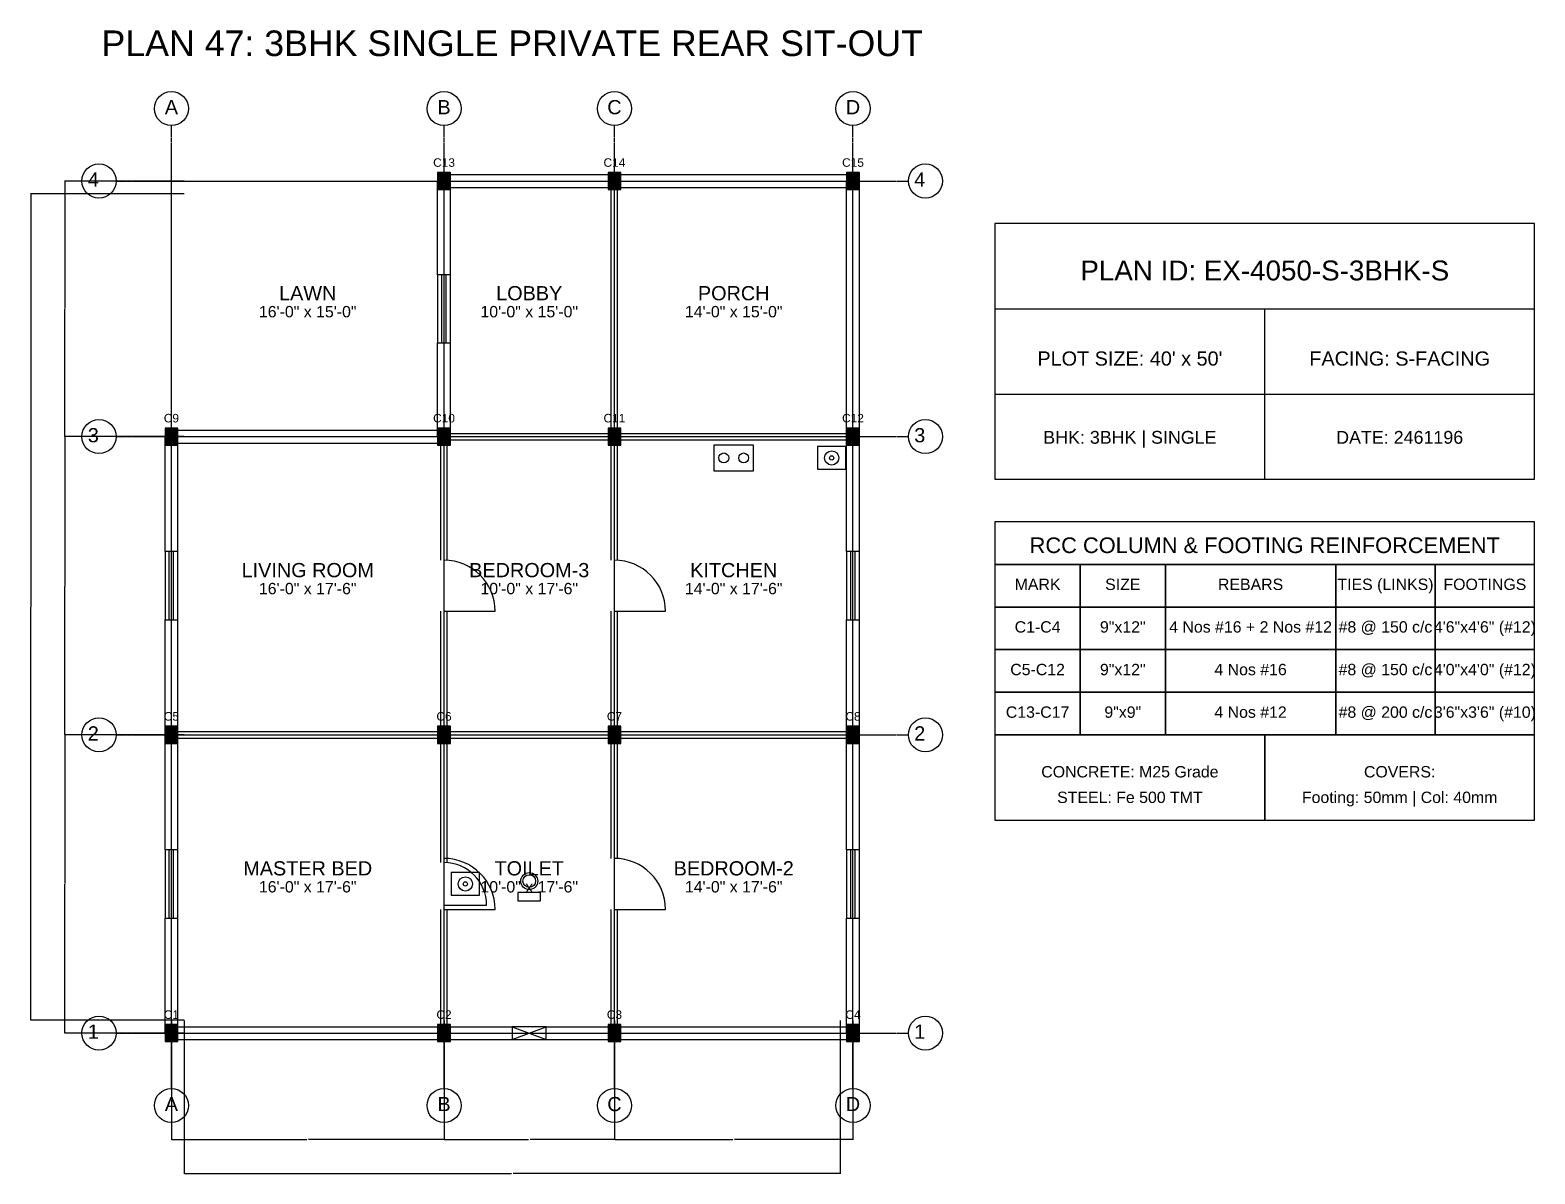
# Model space of a CAD drawing. Header units: inches. Extents: x -134 to 23580, y -99 to 23207.
# Drawn here: x 14900 to 15960, y 9901 to 10706 of the extents above; entities that cross this region are included whole.
import ezdxf
from ezdxf.enums import TextEntityAlignment as Align

# ---------------------------------------------------------------- set-up
doc = ezdxf.new("R2010")
doc.units = ezdxf.units.IN
doc.header["$MEASUREMENT"] = 0
doc.linetypes.add('CENTER', pattern=[2, 1.25, -0.25, 0.25, -0.25])
for name, color, linetype in [('A-COL-HATCH', 251, 'Continuous'), ('A-COLUMN', 1, 'Continuous'), ('A-DIM', 5, 'Continuous'), ('A-DOOR', 30, 'Continuous'), ('A-FIXTURE', 8, 'Continuous'), ('A-TEXT', 2, 'Continuous'), ('A-WALL-EXT', 7, 'Continuous'), ('A-WALL-INT', 9, 'Continuous'), ('A-WINDOW', 4, 'Continuous'), ('S-BEAM-FRAMING', 2, 'Continuous'), ('S-BUBBLE', 4, 'Continuous'), ('S-GRID-CENTER', 8, 'CENTER'), ('S-TABLE', 7, 'Continuous'), ('S-TEXT', 3, 'Continuous')]:
    doc.layers.add(name, color=color, linetype=linetype)
doc.styles.get("Standard").update_dxf_attribs({"font": 'arial.ttf'})
doc.dimstyles.get("Standard").update_dxf_attribs({"dimtxt": 0.18, "dimasz": 0.18, "dimexe": 0.18, "dimexo": 0.0625, "dimgap": 0.09, "dimtad": 0, "dimtih": 1, "dimtoh": 1, "dimdec": 4, "dimzin": 0, "dimdsep": 46, "dimtxsty": 'Standard', "dimcen": 0.09, "dimadec": 0, "dimazin": 0, "dimtfac": 1, "dimtdec": 4, "dimtofl": 0, "dimtmove": 0, "dimatfit": 3, "dimfxl": 1, "dimtolj": 1, "dimtzin": 0, "dimarcsym": 0})

# ---------------------------------------------------------------- blocks, each defined once
blk = doc.blocks.new('*D422')
at = {"layer": 'A-DIM', "color": 0, "lineweight": -2, "transparency": 16777216}
for p, q in [((15000, 10008.9), (15000, 9924.8)), ((15192, 10008.9), (15192, 9924.8)), ((15000.2, 9925), (15095.4, 9925)), ((15191.8, 9925), (15096.6, 9925))]:
    blk.add_line(p, q, dxfattribs=at)
at = {"layer": 'A-DIM', "color": 0, "transparency": 16777216}
for points in [[(15000.2, 9925), (15000.2, 9925), (15000, 9925)], [(15191.8, 9925), (15191.8, 9925), (15192, 9925)]]:
    blk.add_solid(points, dxfattribs=at)
at = {"layer": 'Defpoints', "color": 0, "transparency": 16777216}
for p in [(15000, 10009), (15192, 10009), (15192, 9925)]:
    blk.add_point(p, dxfattribs=at)
at = {"layer": 'A-DIM', "color": 0, "transparency": 16777216, "insert": (15096, 9925), "char_height": 0.18, "attachment_point": 5}
blk.add_mtext('\\A1;192.0000', dxfattribs=at)
blk = doc.blocks.new('*D423')
at = {"layer": 'A-DIM', "color": 0, "lineweight": -2, "transparency": 16777216}
for p, q in [((15192, 10008.9), (15192, 9924.8)), ((15312, 10008.9), (15312, 9924.8)), ((15192.2, 9925), (15251.4, 9925)), ((15311.8, 9925), (15252.6, 9925))]:
    blk.add_line(p, q, dxfattribs=at)
at = {"layer": 'A-DIM', "color": 0, "transparency": 16777216}
for points in [[(15192.2, 9925), (15192.2, 9925), (15192, 9925)], [(15311.8, 9925), (15311.8, 9925), (15312, 9925)]]:
    blk.add_solid(points, dxfattribs=at)
at = {"layer": 'Defpoints', "color": 0, "transparency": 16777216}
for p in [(15192, 10009), (15312, 10009), (15312, 9925)]:
    blk.add_point(p, dxfattribs=at)
at = {"layer": 'A-DIM', "color": 0, "transparency": 16777216, "insert": (15252, 9925), "char_height": 0.18, "attachment_point": 5}
blk.add_mtext('\\A1;120.0000', dxfattribs=at)
blk = doc.blocks.new('*D424')
at = {"layer": 'A-DIM', "color": 0, "lineweight": -2, "transparency": 16777216}
for p, q in [((15312, 10008.9), (15312, 9924.8)), ((15480, 10008.9), (15480, 9924.8)), ((15312.2, 9925), (15395.4, 9925)), ((15479.8, 9925), (15396.6, 9925))]:
    blk.add_line(p, q, dxfattribs=at)
at = {"layer": 'A-DIM', "color": 0, "transparency": 16777216}
for points in [[(15312.2, 9925), (15312.2, 9925), (15312, 9925)], [(15479.8, 9925), (15479.8, 9925), (15480, 9925)]]:
    blk.add_solid(points, dxfattribs=at)
at = {"layer": 'Defpoints', "color": 0, "transparency": 16777216}
for p in [(15312, 10009), (15480, 10009), (15480, 9925)]:
    blk.add_point(p, dxfattribs=at)
at = {"layer": 'A-DIM', "color": 0, "transparency": 16777216, "insert": (15396, 9925), "char_height": 0.18, "attachment_point": 5}
blk.add_mtext('\\A1;168.0000', dxfattribs=at)
blk = doc.blocks.new('*D425')
at = {"layer": 'A-DIM', "color": 0, "lineweight": -2, "transparency": 16777216}
for p, q in [((15009, 10008.9375), (15009, 9900.82)), ((15471, 10008.9375), (15471, 9900.82)), ((15009.18, 9901), (15239.393206, 9901)), ((15470.82, 9901), (15240.606794, 9901))]:
    blk.add_line(p, q, dxfattribs=at)
at = {"layer": 'A-DIM', "color": 0, "transparency": 16777216}
for points in [[(15009.18, 9901.03), (15009.18, 9900.97), (15009, 9901)], [(15470.82, 9901.03), (15470.82, 9900.97), (15471, 9901)]]:
    blk.add_solid(points, dxfattribs=at)
at = {"layer": 'Defpoints', "color": 0, "transparency": 16777216}
for p in [(15009, 10009), (15471, 10009), (15471, 9901)]:
    blk.add_point(p, dxfattribs=at)
at = {"layer": 'A-DIM', "color": 0, "transparency": 16777216, "insert": (15240, 9901), "char_height": 0.18, "attachment_point": 5}
blk.add_mtext('\\A1;462.0000', dxfattribs=at)
blk = doc.blocks.new('*D426')
at = {"layer": 'A-DIM', "color": 0, "lineweight": -2, "transparency": 16777216}
for p, q in [((15008.9, 10210), (14924.8, 10210)), ((14925, 10209.8), (14925, 10105.2)), ((14925, 10000.2), (14925, 10104.8)), ((15008.9, 10000), (14924.8, 10000))]:
    blk.add_line(p, q, dxfattribs=at)
at = {"layer": 'A-DIM', "color": 0, "transparency": 16777216}
for points in [[(14925, 10209.8), (14925, 10209.8), (14925, 10210)], [(14925, 10000.2), (14925, 10000.2), (14925, 10000)]]:
    blk.add_solid(points, dxfattribs=at)
at = {"layer": 'Defpoints', "color": 0, "transparency": 16777216}
for p in [(14925, 10210), (15009, 10210), (15009, 10000)]:
    blk.add_point(p, dxfattribs=at)
at = {"layer": 'A-DIM', "color": 0, "transparency": 16777216, "insert": (14925, 10105), "char_height": 0.18, "attachment_point": 5}
blk.add_mtext('\\A1;210.0000', dxfattribs=at)
blk = doc.blocks.new('*D427')
at = {"layer": 'A-DIM', "color": 0, "lineweight": -2, "transparency": 16777216}
for p, q in [((15008.9, 10420), (14924.8, 10420)), ((14925, 10419.8), (14925, 10315.2)), ((14925, 10210.2), (14925, 10314.8)), ((15008.9, 10210), (14924.8, 10210))]:
    blk.add_line(p, q, dxfattribs=at)
at = {"layer": 'A-DIM', "color": 0, "transparency": 16777216}
for points in [[(14925, 10419.8), (14925, 10419.8), (14925, 10420)], [(14925, 10210.2), (14925, 10210.2), (14925, 10210)]]:
    blk.add_solid(points, dxfattribs=at)
at = {"layer": 'Defpoints', "color": 0, "transparency": 16777216}
for p in [(14925, 10420), (15009, 10420), (15009, 10210)]:
    blk.add_point(p, dxfattribs=at)
at = {"layer": 'A-DIM', "color": 0, "transparency": 16777216, "insert": (14925, 10315), "char_height": 0.18, "attachment_point": 5}
blk.add_mtext('\\A1;210.0000', dxfattribs=at)
blk = doc.blocks.new('*D428')
at = {"layer": 'A-DIM', "color": 0, "lineweight": -2, "transparency": 16777216}
for p, q in [((15008.9, 10600), (14924.8, 10600)), ((14925, 10599.8), (14925, 10510.2)), ((14925, 10420.2), (14925, 10509.8)), ((15008.9, 10420), (14924.8, 10420))]:
    blk.add_line(p, q, dxfattribs=at)
at = {"layer": 'A-DIM', "color": 0, "transparency": 16777216}
for points in [[(14925, 10599.8), (14925, 10599.8), (14925, 10600)], [(14925, 10420.2), (14925, 10420.2), (14925, 10420)]]:
    blk.add_solid(points, dxfattribs=at)
at = {"layer": 'Defpoints', "color": 0, "transparency": 16777216}
for p in [(14925, 10600), (15009, 10600), (15009, 10420)]:
    blk.add_point(p, dxfattribs=at)
at = {"layer": 'A-DIM', "color": 0, "transparency": 16777216, "insert": (14925, 10510), "char_height": 0.18, "attachment_point": 5}
blk.add_mtext('\\A1;180.0000', dxfattribs=at)
blk = doc.blocks.new('*D429')
at = {"layer": 'A-DIM', "color": 0, "lineweight": -2, "transparency": 16777216}
for p, q in [((15008.9, 10591), (14900.8, 10591)), ((14901, 10590.8), (14901, 10300.2)), ((14901, 10009.2), (14901, 10299.8)), ((15008.9, 10009), (14900.8, 10009))]:
    blk.add_line(p, q, dxfattribs=at)
at = {"layer": 'A-DIM', "color": 0, "transparency": 16777216}
for points in [[(14901, 10590.8), (14901, 10590.8), (14901, 10591)], [(14901, 10009.2), (14901, 10009.2), (14901, 10009)]]:
    blk.add_solid(points, dxfattribs=at)
at = {"layer": 'Defpoints', "color": 0, "transparency": 16777216}
for p in [(14901, 10591), (15009, 10591), (15009, 10009)]:
    blk.add_point(p, dxfattribs=at)
at = {"layer": 'A-DIM', "color": 0, "transparency": 16777216, "insert": (14901, 10300), "char_height": 0.18, "attachment_point": 5}
blk.add_mtext('\\A1;582.0000', dxfattribs=at)

msp = doc.modelspace()

# ---------------------------------------------------------------- linework, layer by layer
at = {"layer": 'A-COL-HATCH'}
for points in [[(15187.5, 10594), (15196.5, 10594), (15187.5, 10606), (15196.5, 10606)], [(15307.5, 10594), (15316.5, 10594), (15307.5, 10606), (15316.5, 10606)], [(15475.5, 10594), (15484.5, 10594), (15475.5, 10606), (15484.5, 10606)], [(14995.5, 10414), (15004.5, 10414), (14995.5, 10426), (15004.5, 10426)], [(15187.5, 10414), (15196.5, 10414), (15187.5, 10426), (15196.5, 10426)], [(15307.5, 10414), (15316.5, 10414), (15307.5, 10426), (15316.5, 10426)], [(15475.5, 10414), (15484.5, 10414), (15475.5, 10426), (15484.5, 10426)], [(14995.5, 10204), (15004.5, 10204), (14995.5, 10216), (15004.5, 10216)], [(15187.5, 10204), (15196.5, 10204), (15187.5, 10216), (15196.5, 10216)], [(15307.5, 10204), (15316.5, 10204), (15307.5, 10216), (15316.5, 10216)], [(15475.5, 10204), (15484.5, 10204), (15475.5, 10216), (15484.5, 10216)], [(14995.5, 9994), (15004.5, 9994), (14995.5, 10006), (15004.5, 10006)], [(15187.5, 9994), (15196.5, 9994), (15187.5, 10006), (15196.5, 10006)], [(15307.5, 9994), (15316.5, 9994), (15307.5, 10006), (15316.5, 10006)], [(15475.5, 9994), (15484.5, 9994), (15475.5, 10006), (15484.5, 10006)]]:
    msp.add_solid(points, dxfattribs=at)
at = {"layer": 'A-COLUMN'}
for points in [[(15187.5, 10594), (15196.5, 10594), (15196.5, 10606), (15187.5, 10606)], [(15307.5, 10594), (15316.5, 10594), (15316.5, 10606), (15307.5, 10606)], [(15475.5, 10594), (15484.5, 10594), (15484.5, 10606), (15475.5, 10606)], [(14995.5, 10414), (15004.5, 10414), (15004.5, 10426), (14995.5, 10426)], [(15187.5, 10414), (15196.5, 10414), (15196.5, 10426), (15187.5, 10426)], [(15307.5, 10414), (15316.5, 10414), (15316.5, 10426), (15307.5, 10426)], [(15475.5, 10414), (15484.5, 10414), (15484.5, 10426), (15475.5, 10426)], [(14995.5, 10204), (15004.5, 10204), (15004.5, 10216), (14995.5, 10216)], [(15187.5, 10204), (15196.5, 10204), (15196.5, 10216), (15187.5, 10216)], [(15307.5, 10204), (15316.5, 10204), (15316.5, 10216), (15307.5, 10216)], [(15475.5, 10204), (15484.5, 10204), (15484.5, 10216), (15475.5, 10216)], [(14995.5, 9994), (15004.5, 9994), (15004.5, 10006), (14995.5, 10006)], [(15187.5, 9994), (15196.5, 9994), (15196.5, 10006), (15187.5, 10006)], [(15307.5, 9994), (15316.5, 9994), (15316.5, 10006), (15307.5, 10006)], [(15475.5, 9994), (15484.5, 9994), (15484.5, 10006), (15475.5, 10006)]]:
    msp.add_lwpolyline(points, close=True, dxfattribs=at)
at = {"layer": 'A-DOOR'}
for p, q in [((15192, 10297), (15228, 10297)), ((15312, 10297), (15348, 10297)), ((15192, 10090), (15222, 10090)), ((15192, 10087), (15228, 10087)), ((15312, 10087), (15348, 10087))]:
    msp.add_line(p, q, dxfattribs=at)
for centre, radius in [((15192, 10297), 36), ((15312, 10297), 36), ((15192, 10087), 36), ((15312, 10087), 36), ((15192, 10090), 30)]:
    msp.add_arc(centre, radius, 0, 90, dxfattribs=at)
at = {"layer": 'A-FIXTURE'}
for points in [[(15382, 10396), (15410, 10396), (15410, 10414), (15382, 10414)], [(15455, 10397), (15475, 10397), (15475, 10413), (15455, 10413)], [(15197, 10097), (15217, 10097), (15217, 10113), (15197, 10113)], [(15244, 10093), (15260, 10093), (15260, 10099), (15244, 10099)]]:
    msp.add_lwpolyline(points, close=True, dxfattribs=at)
for centre, radius in [((15389, 10405), 3.5), ((15403, 10405), 3.5), ((15465, 10405), 5), ((15465, 10405), 1.5), ((15207, 10105), 5), ((15252, 10107), 6), ((15252, 10107), 4.5), ((15207, 10105), 1.5)]:
    msp.add_circle(centre, radius, dxfattribs=at)
at = {"layer": 'A-WALL-EXT'}
for p, q in [((15187.5, 10534), (15187.5, 10600)), ((15192, 10604.5), (15312, 10604.5)), ((15196.5, 10534), (15196.5, 10600)), ((15312, 10604.5), (15480, 10604.5)), ((15475.5, 10420), (15475.5, 10600)), ((15484.5, 10420), (15484.5, 10600)), ((15192, 10595.5), (15312, 10595.5)), ((15312, 10595.5), (15480, 10595.5)), ((15580, 10510), (15960, 10510)), ((15770, 10390), (15770, 10510)), ((15187.5, 10420), (15187.5, 10486)), ((15196.5, 10420), (15196.5, 10486)), ((15580, 10450), (15960, 10450)), ((14995.5, 10339), (14995.5, 10420)), ((15000, 10424.5), (15192, 10424.5)), ((15004.5, 10339), (15004.5, 10420)), ((15475.5, 10339), (15475.5, 10420)), ((15484.5, 10339), (15484.5, 10420)), ((15000, 10415.5), (15192, 10415.5)), ((14995.5, 10210), (14995.5, 10291)), ((15004.5, 10210), (15004.5, 10291)), ((15475.5, 10210), (15475.5, 10291)), ((15484.5, 10210), (15484.5, 10291)), ((14995.5, 10129), (14995.5, 10210)), ((15004.5, 10129), (15004.5, 10210)), ((15475.5, 10129), (15475.5, 10210)), ((15484.5, 10129), (15484.5, 10210)), ((14995.5, 10000), (14995.5, 10081)), ((15004.5, 10000), (15004.5, 10081)), ((15475.5, 10000), (15475.5, 10081)), ((15484.5, 10000), (15484.5, 10081)), ((15000, 10004.5), (15192, 10004.5)), ((15192, 10004.5), (15240, 10004.5)), ((15264, 10004.5), (15312, 10004.5)), ((15312, 10004.5), (15480, 10004.5)), ((15000, 9995.5), (15192, 9995.5)), ((15192, 9995.5), (15240, 9995.5)), ((15264, 9995.5), (15312, 9995.5)), ((15312, 9995.5), (15480, 9995.5))]:
    msp.add_line(p, q, dxfattribs=at)
msp.add_lwpolyline([(15580, 10390), (15960, 10390), (15960, 10570), (15580, 10570)], close=True, dxfattribs=at)
at = {"layer": 'A-WALL-INT'}
for p, q in [((15309.75, 10420), (15309.75, 10600)), ((15314.25, 10420), (15314.25, 10600)), ((15189.75, 10333), (15189.75, 10420)), ((15192, 10422.25), (15312, 10422.25)), ((15192, 10417.75), (15312, 10417.75)), ((15194.25, 10333), (15194.25, 10420)), ((15309.75, 10333), (15309.75, 10420)), ((15312, 10422.25), (15480, 10422.25)), ((15312, 10417.75), (15480, 10417.75)), ((15314.25, 10333), (15314.25, 10420)), ((15189.75, 10210), (15189.75, 10297)), ((15194.25, 10210), (15194.25, 10297)), ((15309.75, 10210), (15309.75, 10297)), ((15314.25, 10210), (15314.25, 10297)), ((15000, 10212.25), (15192, 10212.25)), ((15000, 10207.75), (15192, 10207.75)), ((15189.75, 10120), (15189.75, 10210)), ((15192, 10212.25), (15312, 10212.25)), ((15192, 10207.75), (15312, 10207.75)), ((15194.25, 10120), (15194.25, 10210)), ((15309.75, 10123), (15309.75, 10210)), ((15312, 10212.25), (15480, 10212.25)), ((15312, 10207.75), (15480, 10207.75)), ((15314.25, 10123), (15314.25, 10210)), ((15189.75, 10000), (15189.75, 10087)), ((15194.25, 10000), (15194.25, 10087)), ((15309.75, 10000), (15309.75, 10087)), ((15314.25, 10000), (15314.25, 10087))]:
    msp.add_line(p, q, dxfattribs=at)
at = {"layer": 'A-WINDOW'}
for p, q in [((15190.5, 10486), (15190.5, 10534)), ((15193.5, 10486), (15193.5, 10534)), ((14998.5, 10291), (14998.5, 10339)), ((15001.5, 10291), (15001.5, 10339)), ((15478.5, 10291), (15478.5, 10339)), ((15481.5, 10291), (15481.5, 10339)), ((14998.5, 10081), (14998.5, 10129)), ((15001.5, 10081), (15001.5, 10129)), ((15478.5, 10081), (15478.5, 10129)), ((15481.5, 10081), (15481.5, 10129)), ((15240, 9995.5), (15264, 10004.5)), ((15240, 10004.5), (15264, 9995.5))]:
    msp.add_line(p, q, dxfattribs=at)
for points in [[(15187.5, 10486), (15196.5, 10486), (15196.5, 10534), (15187.5, 10534)], [(14995.5, 10291), (15004.5, 10291), (15004.5, 10339), (14995.5, 10339)], [(15475.5, 10291), (15484.5, 10291), (15484.5, 10339), (15475.5, 10339)], [(14995.5, 10081), (15004.5, 10081), (15004.5, 10129), (14995.5, 10129)], [(15475.5, 10081), (15484.5, 10081), (15484.5, 10129), (15475.5, 10129)], [(15240, 9995.5), (15264, 9995.5), (15264, 10004.5), (15240, 10004.5)]]:
    msp.add_lwpolyline(points, close=True, dxfattribs=at)
at = {"layer": 'S-BEAM-FRAMING'}
for p, q in [((15000, 10000), (15000, 10600)), ((15000, 10600), (15480, 10600)), ((15192, 10000), (15192, 10600)), ((15312, 10000), (15312, 10600)), ((15480, 10000), (15480, 10600)), ((15000, 10420), (15480, 10420)), ((15000, 10210), (15480, 10210)), ((15000, 10000), (15480, 10000))]:
    msp.add_line(p, q, dxfattribs=at)
at = {"layer": 'S-BUBBLE'}
for centre in [(15000, 10651), (15192, 10651), (15312, 10651), (15480, 10651), (14949, 10600), (15531, 10600), (14949, 10420), (15531, 10420), (14949, 10210), (15531, 10210), (14949, 10000), (15531, 10000), (15000, 9949), (15192, 9949), (15312, 9949), (15480, 9949)]:
    msp.add_circle(centre, 12, dxfattribs=at)
at = {"layer": 'S-GRID-CENTER'}
for p, q in [((15000, 9961), (15000, 10639)), ((15192, 9961), (15192, 10639)), ((15312, 9961), (15312, 10639)), ((15480, 9961), (15480, 10639)), ((14961, 10600), (15519, 10600)), ((14961, 10420), (15519, 10420)), ((14961, 10210), (15519, 10210)), ((14961, 10000), (15519, 10000))]:
    msp.add_line(p, q, dxfattribs=at)
at = {"layer": 'S-TABLE'}
for points in [[(15580, 10330), (15960, 10330), (15960, 10360), (15580, 10360)], [(15580, 10300), (15640, 10300), (15640, 10330), (15580, 10330)], [(15640, 10300), (15700, 10300), (15700, 10330), (15640, 10330)], [(15700, 10300), (15820, 10300), (15820, 10330), (15700, 10330)], [(15820, 10300), (15890, 10300), (15890, 10330), (15820, 10330)], [(15890, 10300), (15960, 10300), (15960, 10330), (15890, 10330)], [(15580, 10270), (15640, 10270), (15640, 10300), (15580, 10300)], [(15640, 10270), (15700, 10270), (15700, 10300), (15640, 10300)], [(15700, 10270), (15820, 10270), (15820, 10300), (15700, 10300)], [(15820, 10270), (15890, 10270), (15890, 10300), (15820, 10300)], [(15890, 10270), (15960, 10270), (15960, 10300), (15890, 10300)], [(15580, 10240), (15640, 10240), (15640, 10270), (15580, 10270)], [(15640, 10240), (15700, 10240), (15700, 10270), (15640, 10270)], [(15700, 10240), (15820, 10240), (15820, 10270), (15700, 10270)], [(15820, 10240), (15890, 10240), (15890, 10270), (15820, 10270)], [(15890, 10240), (15960, 10240), (15960, 10270), (15890, 10270)], [(15580, 10210), (15640, 10210), (15640, 10240), (15580, 10240)], [(15640, 10210), (15700, 10210), (15700, 10240), (15640, 10240)], [(15700, 10210), (15820, 10210), (15820, 10240), (15700, 10240)], [(15820, 10210), (15890, 10210), (15890, 10240), (15820, 10240)], [(15890, 10210), (15960, 10210), (15960, 10240), (15890, 10240)], [(15580, 10150), (15770, 10150), (15770, 10210), (15580, 10210)], [(15770, 10150), (15960, 10150), (15960, 10210), (15770, 10210)]]:
    msp.add_lwpolyline(points, close=True, dxfattribs=at)

# ---------------------------------------------------------------- texts
at = {"layer": 'A-TEXT'}
for s, height, p in [('PLAN 47: 3BHK SINGLE PRIVATE REAR SIT-OUT', 18, (15240, 10688)), ('C13', 6, (15192, 10610)), ('C14', 6, (15312, 10610)), ('C15', 6, (15480, 10610)), ('PLAN ID: EX-4050-S-3BHK-S', 14, (15770, 10530)), ('LAWN', 10, (15096, 10516)), ('LOBBY', 10, (15252, 10516)), ('PORCH', 10, (15396, 10516)), ('16\'-0" x 15\'-0"', 8, (15096, 10504)), ('10\'-0" x 15\'-0"', 8, (15252, 10504)), ('14\'-0" x 15\'-0"', 8, (15396, 10504)), ("PLOT SIZE: 40' x 50'", 10, (15675, 10470)), ('FACING: S-FACING', 10, (15865, 10470)), ('C9', 6, (15000, 10430)), ('C10', 6, (15192, 10430)), ('C11', 6, (15312, 10430)), ('C12', 6, (15480, 10430)), ('BHK: 3BHK | SINGLE', 9, (15675, 10415)), ('DATE: 2461196', 9, (15865, 10415)), ('LIVING ROOM', 10, (15096, 10321)), ('BEDROOM-3', 10, (15252, 10321)), ('KITCHEN', 10, (15396, 10321)), ('16\'-0" x 17\'-6"', 8, (15096, 10309)), ('10\'-0" x 17\'-6"', 8, (15252, 10309)), ('14\'-0" x 17\'-6"', 8, (15396, 10309)), ('C5', 6, (15000, 10220)), ('C6', 6, (15192, 10220)), ('C7', 6, (15312, 10220)), ('C8', 6, (15480, 10220)), ('MASTER BED', 10, (15096, 10111)), ('TOILET', 10, (15252, 10111)), ('BEDROOM-2', 10, (15396, 10111)), ('16\'-0" x 17\'-6"', 8, (15096, 10099)), ('10\'-0" x 17\'-6"', 8, (15252, 10099)), ('14\'-0" x 17\'-6"', 8, (15396, 10099)), ('C1', 6, (15000, 10010)), ('C2', 6, (15192, 10010)), ('C3', 6, (15312, 10010)), ('C4', 6, (15480, 10010))]:
    msp.add_text(s, height=height, dxfattribs=at).set_placement(p, align=Align.CENTER)
at = {"layer": 'S-TEXT'}
for s, height, p in [('A', 10, (15000, 10647)), ('B', 10, (15192, 10647)), ('C', 10, (15312, 10647)), ('D', 10, (15480, 10647)), ('4', 10, (14945, 10596)), ('4', 10, (15527, 10596)), ('3', 10, (14945, 10416)), ('3', 10, (15527, 10416)), ('RCC COLUMN & FOOTING REINFORCEMENT', 11, (15770, 10338)), ('MARK', 8, (15610, 10312)), ('SIZE', 8, (15670, 10312)), ('REBARS', 8, (15760, 10312)), ('TIES (LINKS)', 8, (15855, 10312)), ('FOOTINGS', 8, (15925, 10312)), ('C1-C4', 8, (15610, 10282)), ('9"x12"', 8, (15670, 10282)), ('4 Nos #16 + 2 Nos #12', 8, (15760, 10282)), ('#8 @ 150 c/c', 8, (15855, 10282)), ('4\'6"x4\'6" (#12)', 8, (15925, 10282)), ('C5-C12', 8, (15610, 10252)), ('9"x12"', 8, (15670, 10252)), ('4 Nos #16', 8, (15760, 10252)), ('#8 @ 150 c/c', 8, (15855, 10252)), ('4\'0"x4\'0" (#12)', 8, (15925, 10252)), ('C13-C17', 8, (15610, 10222)), ('9"x9"', 8, (15670, 10222)), ('4 Nos #12', 8, (15760, 10222)), ('#8 @ 200 c/c', 8, (15855, 10222)), ('3\'6"x3\'6" (#10)', 8, (15925, 10222)), ('2', 10, (14945, 10206)), ('2', 10, (15527, 10206)), ('CONCRETE: M25 Grade', 8, (15675, 10180)), ('COVERS:', 8, (15865, 10180)), ('STEEL: Fe 500 TMT', 8, (15675, 10162)), ('Footing: 50mm | Col: 40mm', 8, (15865, 10162)), ('1', 10, (14945, 9996)), ('1', 10, (15527, 9996)), ('A', 10, (15000, 9945)), ('B', 10, (15192, 9945)), ('C', 10, (15312, 9945)), ('D', 10, (15480, 9945))]:
    msp.add_text(s, height=height, dxfattribs=at).set_placement(p, align=Align.CENTER)

# ---------------------------------------------------------------- dimensions: what is measured, and where the dimension line sits
at = {"layer": 'A-DIM'}
for base, p1, p2, picture, middle in [((14925, 10600), (15009, 10420), (15009, 10600), '*D428', (14925, 10510)), ((14901, 10591), (15009, 10009), (15009, 10591), '*D429', (14901, 10300)), ((14925, 10420), (15009, 10210), (15009, 10420), '*D427', (14925, 10315)), ((14925, 10210), (15009, 10000), (15009, 10210), '*D426', (14925, 10105))]:
    dim = msp.add_linear_dim(base=base, p1=p1, p2=p2, angle=90, dimstyle='Standard', dxfattribs=at)
    dim.commit()
    dim.dimension.update_dxf_attribs({"geometry": picture, "text_midpoint": middle})
for base, p1, p2, picture, middle in [((15192, 9925), (15000, 10009), (15192, 10009), '*D422', (15096, 9925)), ((15471, 9901), (15009, 10009), (15471, 10009), '*D425', (15240, 9901)), ((15312, 9925), (15192, 10009), (15312, 10009), '*D423', (15252, 9925)), ((15480, 9925), (15312, 10009), (15480, 10009), '*D424', (15396, 9925))]:
    dim = msp.add_linear_dim(base=base, p1=p1, p2=p2, dimstyle='Standard', dxfattribs=at)
    dim.commit()
    dim.dimension.update_dxf_attribs({"geometry": picture, "text_midpoint": middle})

doc.saveas('drawing.dxf')
